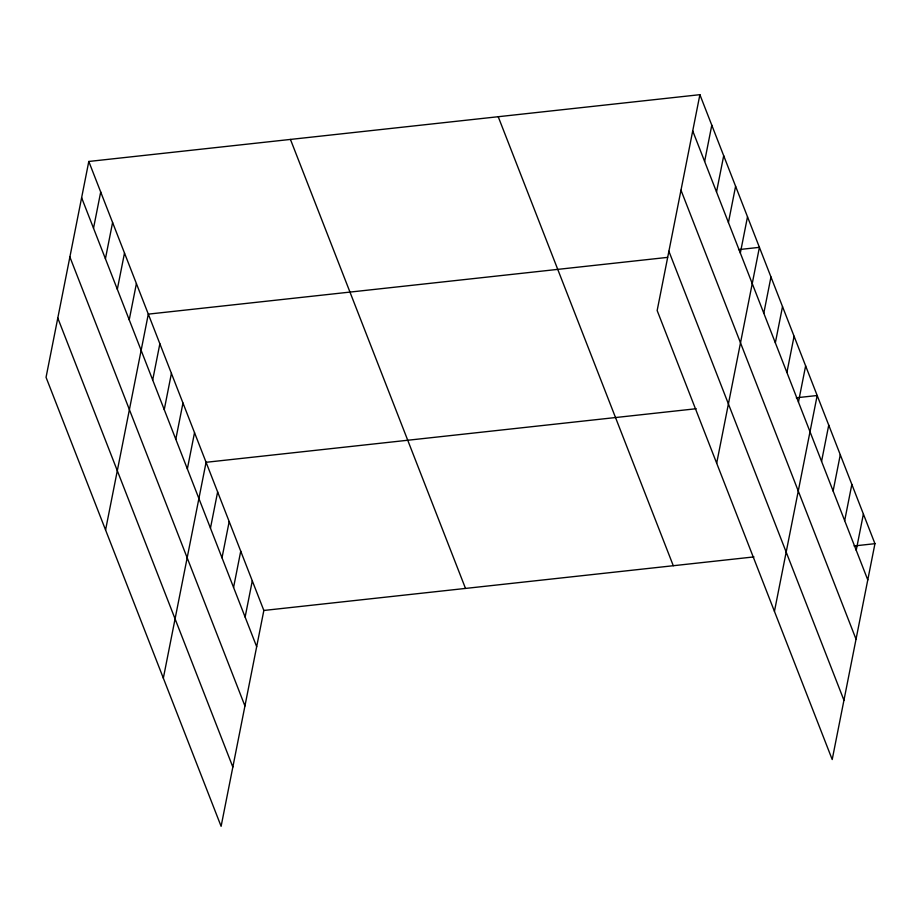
<?xml version="1.0" encoding="UTF-8"?>
<svg xmlns="http://www.w3.org/2000/svg" width="921" height="921" viewBox="0 0 921 921"><rect width="100%" height="100%" fill="white"/><g stroke="black" fill="none" stroke-linecap="round" stroke-linejoin="round"><path stroke-width="1.38" d="M88.796 161.463L46.05 377.322L221.109 826.321L263.843 610.462L88.796 161.463L699.891 94.679L874.95 543.678L832.204 759.537L657.157 310.538L699.891 94.679M93.516 228.224L100.7 191.994M105.42 258.755L112.592 222.537M117.324 289.286L124.496 253.068M129.228 319.817L136.4 283.599M105.57 529.978L148.304 314.13L667.621 257.373M152.69 379.993L159.863 343.763M164.249 409.626L171.421 373.396M175.796 439.259L182.968 403.03M187.354 468.893L194.527 432.663M163.339 678.144L206.074 462.296L696.184 408.728M210.46 528.159L217.632 491.929M222.007 557.792L229.191 521.562M233.566 587.425L240.738 551.195M245.124 617.058L252.296 580.829M704.623 161.44L711.795 125.21M716.526 191.971L723.699 155.741M728.43 222.502L735.603 186.272M740.334 253.033L747.507 216.815M716.676 463.194L759.411 247.346L738.55 249.626M763.797 313.198L770.969 276.979M775.344 342.831L782.516 306.612M786.902 372.475L794.075 336.246M798.449 402.109L805.633 365.879M774.446 611.36L817.18 395.512L796.32 397.791M821.567 461.375L828.739 425.145M833.114 491.008L840.286 454.778M844.672 520.641L851.844 484.411M856.219 550.274L863.391 514.045M263.843 610.462L753.954 556.906M854.089 545.957L874.95 543.678M692.719 130.909L867.778 579.908M680.987 190.186L856.035 639.186M668.888 251.26L843.947 700.259M498.226 116.725L673.286 565.713M290.449 139.428L465.508 588.427M81.612 197.693L256.671 646.692M69.881 256.971L244.94 705.97M57.793 318.044L232.84 767.043"/></g></svg>
